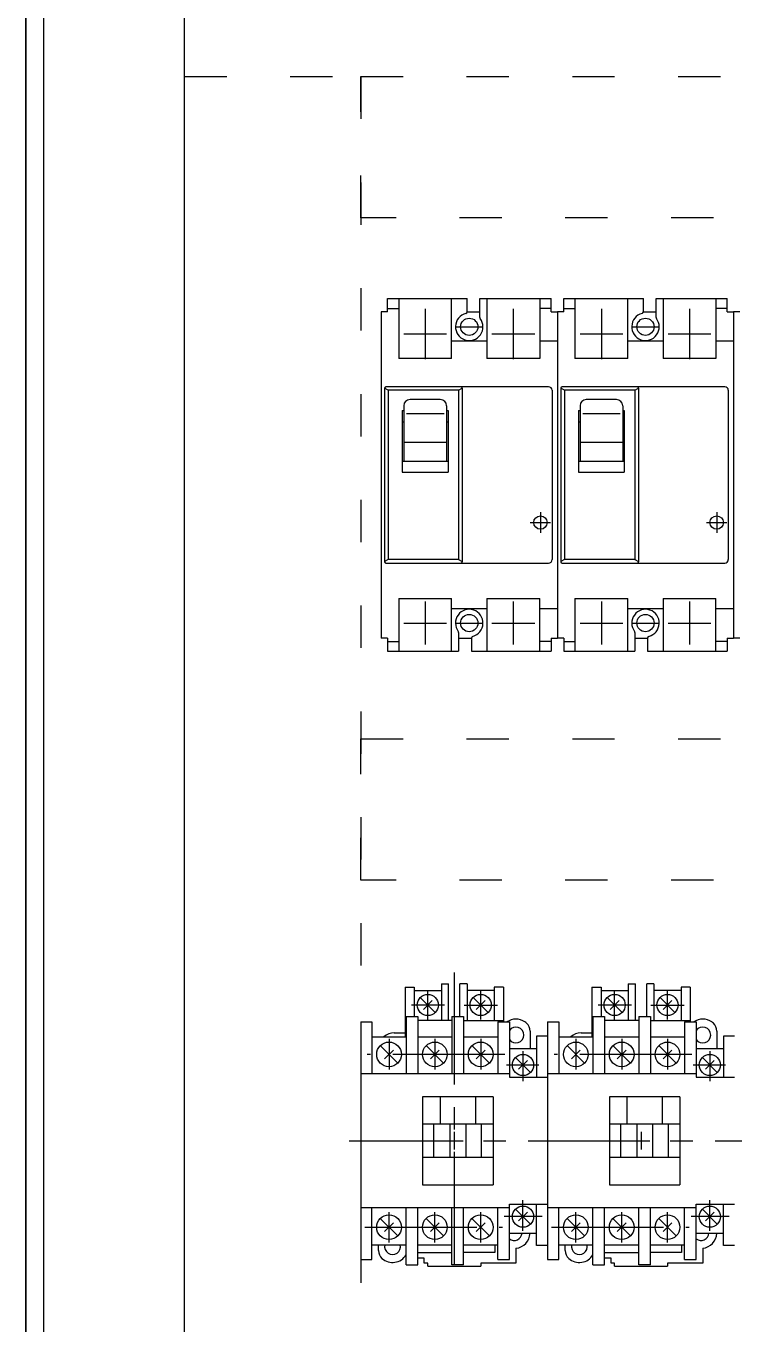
# Model space of a CAD drawing. Header units: millimetres. Extents: x 14879 to 38758, y -20740 to 1136.
# Drawn here: x 34917.1 to 35118, y -6864.5 to -6496.5 of the extents above; entities that cross this region are included whole.
import ezdxf

# ---------------------------------------------------------------- set-up
doc = ezdxf.new("R2010")
doc.units = ezdxf.units.MM
doc.linetypes.add('ACAD_ISO03W100', pattern=[30, 12, -18])
doc.linetypes.add('CENTER', pattern=[50.8, 31.75, -6.35, 6.35, -6.35])
for name, color, linetype in [('0A', 7, 'Continuous'), ('0B', 6, 'Continuous'), ('0C', 3, 'Continuous'), ('0D', 2, 'Continuous'), ('10', 6, 'CENTER'), ('F01_OUT', 6, 'Continuous'), ('F03_CNT', 1, 'CENTER')]:
    doc.layers.add(name, color=color, linetype=linetype)

msp = doc.modelspace()

# ---------------------------------------------------------------- linework, layer by layer
for p, q in [((34917.11, -7903.36), (34917.11, -5903.36)), ((34917.11, -5903.36), (34917.11, -7858.36)), ((34922.11, -5908.36), (34922.11, -7898.36)), ((34962.11, -7858.36), (34962.11, -5948.36))]:
    msp.add_line(p, q)
at = {"color": 1, "linetype": 'ACAD_ISO03W100'}
for points in [[(34962.11, -6510.84), (35012.11, -6510.84), (35012.11, -7776.75), (34962.11, -7776.75)], [(35012.11, -6550.84), (35012.11, -6510.84), (35622.12, -6510.84), (35622.12, -6550.84)], [(35012.11, -6738.65), (35012.11, -6698.65), (35622.12, -6698.65), (35622.12, -6738.65)]]:
    msp.add_lwpolyline(points, close=True, dxfattribs=at)
at = {"layer": '0A', "color": 7, "linetype": 'Continuous'}
for p, q in [((35036.11, -6812.58), (35041.11, -6812.58)), ((35038.61, -6810.08), (35038.61, -6815.08)), ((35089.11, -6812.58), (35094.11, -6812.58)), ((35091.61, -6810.08), (35091.61, -6815.08))]:
    msp.add_line(p, q, dxfattribs=at)
at = {"layer": '0B', "color": 6, "linetype": 'Continuous'}
for p, q in [((35034.96, -6768.08), (35034.96, -6769.98)), ((35034.96, -6768.08), (35037.01, -6768.08)), ((35037.01, -6778.48), (35037.01, -6768.08)), ((35040.21, -6777.38), (35040.21, -6768.08)), ((35042.26, -6768.08), (35040.21, -6768.08)), ((35042.26, -6768.08), (35042.26, -6769.98)), ((35087.96, -6768.08), (35087.96, -6769.98)), ((35087.96, -6768.08), (35090.01, -6768.08)), ((35090.01, -6778.48), (35090.01, -6768.08)), ((35093.21, -6777.38), (35093.21, -6768.08)), ((35095.26, -6768.08), (35093.21, -6768.08)), ((35095.26, -6768.08), (35095.26, -6769.98)), ((35024.66, -6768.98), (35024.66, -6781.98)), ((35024.66, -6768.98), (35027.26, -6768.98)), ((35027.26, -6768.98), (35027.26, -6769.98)), ((35027.26, -6769.98), (35034.96, -6769.98)), ((35049.96, -6769.98), (35042.26, -6769.98)), ((35052.56, -6768.98), (35049.96, -6768.98)), ((35049.96, -6768.98), (35049.96, -6769.98)), ((35052.56, -6768.98), (35052.56, -6778.88)), ((35077.66, -6768.98), (35077.66, -6781.98)), ((35077.66, -6768.98), (35080.26, -6768.98)), ((35080.26, -6768.98), (35080.26, -6769.98)), ((35080.26, -6769.98), (35087.96, -6769.98)), ((35102.96, -6769.98), (35095.26, -6769.98)), ((35105.56, -6768.98), (35102.96, -6768.98)), ((35102.96, -6768.98), (35102.96, -6769.98)), ((35105.56, -6768.98), (35105.56, -6778.88)), ((35012.11, -6778.88), (35015.26, -6778.88)), ((35012.11, -6778.88), (35012.11, -6846.28)), ((35015.26, -6778.88), (35015.26, -6783.08)), ((35037.96, -6778.48), (35037.01, -6778.48)), ((35037.96, -6777.38), (35040.21, -6777.38)), ((35037.96, -6777.38), (35037.96, -6778.48)), ((35052.56, -6778.88), (35053.55, -6778.88)), ((35065.11, -6778.88), (35068.26, -6778.88)), ((35065.11, -6778.88), (35065.11, -6846.28)), ((35068.26, -6778.88), (35068.26, -6783.08)), ((35090.96, -6778.48), (35090.01, -6778.48)), ((35090.96, -6777.38), (35093.21, -6777.38)), ((35090.96, -6777.38), (35090.96, -6778.48)), ((35105.56, -6778.88), (35106.55, -6778.88)), ((35015.26, -6783.08), (35018.66, -6783.08)), ((35021.61, -6781.98), (35024.66, -6781.98)), ((35060.11, -6781.46), (35060.11, -6786.38)), ((35065.11, -6782.88), (35061.96, -6782.88)), ((35061.96, -6782.88), (35061.96, -6786.38)), ((35065.11, -6782.88), (35065.11, -6842.28)), ((35068.26, -6783.08), (35071.66, -6783.08)), ((35074.61, -6781.98), (35077.66, -6781.98)), ((35113.11, -6781.46), (35113.11, -6786.38)), ((35118.11, -6782.88), (35114.96, -6782.88)), ((35114.96, -6782.88), (35114.96, -6786.38)), ((35060.11, -6786.38), (35061.96, -6786.38)), ((35113.11, -6786.38), (35114.96, -6786.38)), ((35015.26, -6842.08), (35017.11, -6842.08)), ((35015.26, -6846.28), (35015.26, -6842.08)), ((35017.11, -6843.69), (35017.11, -6842.08)), ((35060.1, -6838.78), (35061.96, -6838.78)), ((35061.96, -6842.28), (35061.96, -6838.78)), ((35068.26, -6842.08), (35070.11, -6842.08)), ((35068.26, -6846.28), (35068.26, -6842.08)), ((35070.11, -6843.69), (35070.11, -6842.08)), ((35113.1, -6838.78), (35114.96, -6838.78)), ((35114.96, -6842.28), (35114.96, -6838.78)), ((35024.96, -6847.78), (35024.96, -6844.91)), ((35056.11, -6843.05), (35056.11, -6847.28)), ((35065.11, -6842.28), (35061.96, -6842.28)), ((35077.96, -6847.78), (35077.96, -6844.91)), ((35109.11, -6843.05), (35109.11, -6847.28)), ((35118.11, -6842.28), (35114.96, -6842.28)), ((35012.11, -6846.28), (35015.26, -6846.28)), ((35024.96, -6847.78), (35028.26, -6847.78)), ((35028.26, -6847.78), (35028.26, -6845.88)), ((35030.11, -6845.88), (35028.26, -6845.88)), ((35030.11, -6847.28), (35030.11, -6845.88)), ((35031.11, -6847.28), (35030.11, -6847.28)), ((35031.11, -6848.08), (35031.11, -6847.28)), ((35031.11, -6848.08), (35046.11, -6848.08)), ((35046.11, -6847.28), (35046.11, -6848.08)), ((35056.11, -6847.28), (35046.11, -6847.28)), ((35065.11, -6846.28), (35068.26, -6846.28)), ((35077.96, -6847.78), (35081.26, -6847.78)), ((35081.26, -6847.78), (35081.26, -6845.88)), ((35083.11, -6845.88), (35081.26, -6845.88)), ((35083.11, -6847.28), (35083.11, -6845.88)), ((35084.11, -6847.28), (35083.11, -6847.28)), ((35084.11, -6848.08), (35084.11, -6847.28)), ((35084.11, -6848.08), (35099.11, -6848.08)), ((35099.11, -6847.28), (35099.11, -6848.08)), ((35109.11, -6847.28), (35099.11, -6847.28))]:
    msp.add_line(p, q, dxfattribs=at)
for centre, radius, start, end in [((35056.11, -6782.58), 4.5, 55.3083, 124.692), ((35056.11, -6782.58), 4.5, 48.1896, 55.3083), ((35057.11, -6781.46), 3, 0, 48.1897), ((35109.11, -6782.58), 4.5, 55.3083, 124.692), ((35109.11, -6782.58), 4.5, 48.1896, 55.3083), ((35110.11, -6781.46), 3, 0, 48.1897), ((35021.61, -6786.48), 4.5, 90.0002, 130.927), ((35074.61, -6786.48), 4.5, 90.0002, 130.927), ((35055.61, -6838.58), 4.5, 276.379, 357.453), ((35108.61, -6838.58), 4.5, 276.379, 357.453), ((35020.11, -6843.69), 3, 180, 228.19), ((35021.11, -6842.58), 4.5, 228.19, 328.822), ((35073.11, -6843.69), 3, 180, 228.19), ((35074.11, -6842.58), 4.5, 228.19, 328.822)]:
    msp.add_arc(centre, radius, start, end, dxfattribs=at)
at = {"layer": '0C', "color": 3, "linetype": 'Continuous'}
for p, q in [((35027.26, -6769.98), (35027.26, -6777.38)), ((35034.96, -6769.98), (35034.96, -6778.48)), ((35042.26, -6769.98), (35042.26, -6778.48)), ((35049.96, -6769.98), (35049.96, -6778.48)), ((35080.26, -6769.98), (35080.26, -6777.38)), ((35087.96, -6769.98), (35087.96, -6778.48)), ((35095.26, -6769.98), (35095.26, -6778.48)), ((35102.96, -6769.98), (35102.96, -6778.48)), ((35024.96, -6777.38), (35028.26, -6777.38)), ((35024.96, -6777.38), (35024.96, -6793.58)), ((35028.26, -6777.38), (35028.26, -6793.58)), ((35037.01, -6778.48), (35028.26, -6778.48)), ((35037.96, -6778.48), (35037.96, -6793.58)), ((35040.21, -6777.38), (35041.26, -6777.38)), ((35041.26, -6777.38), (35041.26, -6793.58)), ((35041.26, -6778.48), (35052.56, -6778.48)), ((35050.96, -6778.88), (35052.56, -6778.88)), ((35050.96, -6778.88), (35050.96, -6793.58)), ((35053.55, -6778.88), (35054.26, -6778.88)), ((35054.26, -6778.88), (35054.26, -6794.58)), ((35077.96, -6777.38), (35081.26, -6777.38)), ((35077.96, -6777.38), (35077.96, -6793.58)), ((35081.26, -6777.38), (35081.26, -6793.58)), ((35090.01, -6778.48), (35081.26, -6778.48)), ((35090.96, -6778.48), (35090.96, -6793.58)), ((35093.21, -6777.38), (35094.26, -6777.38)), ((35094.26, -6777.38), (35094.26, -6793.58)), ((35094.26, -6778.48), (35105.56, -6778.48)), ((35103.96, -6778.88), (35105.56, -6778.88)), ((35103.96, -6778.88), (35103.96, -6793.58)), ((35106.55, -6778.88), (35107.26, -6778.88)), ((35107.26, -6778.88), (35107.26, -6794.58)), ((35015.26, -6783.08), (35015.26, -6793.58)), ((35018.66, -6783.08), (35024.56, -6783.08)), ((35024.56, -6783.08), (35024.96, -6783.08)), ((35024.66, -6781.98), (35024.66, -6783.08)), ((35028.26, -6783.08), (35037.96, -6783.08)), ((35041.26, -6783.08), (35050.96, -6783.08)), ((35068.26, -6783.08), (35068.26, -6793.58)), ((35071.66, -6783.08), (35077.56, -6783.08)), ((35077.56, -6783.08), (35077.96, -6783.08)), ((35077.66, -6781.98), (35077.66, -6783.08)), ((35081.26, -6783.08), (35090.96, -6783.08)), ((35094.26, -6783.08), (35103.96, -6783.08)), ((35054.26, -6786.38), (35060.11, -6786.38)), ((35061.96, -6786.38), (35061.96, -6794.58)), ((35107.26, -6786.38), (35113.11, -6786.38)), ((35114.96, -6786.38), (35114.96, -6794.58)), ((35054.26, -6793.58), (35012.11, -6793.58)), ((35107.26, -6793.58), (35065.11, -6793.58)), ((35054.26, -6794.58), (35065.11, -6794.58)), ((35107.26, -6794.58), (35118.11, -6794.58)), ((35029.61, -6800.08), (35029.61, -6825.08)), ((35049.61, -6800.08), (35029.61, -6800.08)), ((35034.61, -6800.08), (35034.61, -6807.88)), ((35044.61, -6800.08), (35044.61, -6807.88)), ((35049.61, -6800.08), (35049.61, -6825.08)), ((35082.61, -6800.08), (35082.61, -6825.08)), ((35102.61, -6800.08), (35082.61, -6800.08)), ((35087.61, -6800.08), (35087.61, -6807.88)), ((35097.61, -6800.08), (35097.61, -6807.88)), ((35102.61, -6800.08), (35102.61, -6825.08)), ((35049.61, -6807.88), (35029.61, -6807.88)), ((35032.86, -6817.28), (35032.86, -6807.88)), ((35037.36, -6807.88), (35037.36, -6817.28)), ((35041.86, -6807.88), (35041.86, -6817.28)), ((35046.36, -6817.28), (35046.36, -6807.88)), ((35102.61, -6807.88), (35082.61, -6807.88)), ((35085.86, -6817.28), (35085.86, -6807.88)), ((35090.36, -6807.88), (35090.36, -6817.28)), ((35094.86, -6807.88), (35094.86, -6817.28)), ((35099.36, -6817.28), (35099.36, -6807.88)), ((35049.61, -6817.28), (35029.61, -6817.28)), ((35102.61, -6817.28), (35082.61, -6817.28)), ((35029.61, -6825.08), (35049.61, -6825.08)), ((35082.61, -6825.08), (35102.61, -6825.08)), ((35054.26, -6830.58), (35065.11, -6830.58)), ((35054.26, -6846.28), (35054.26, -6830.58)), ((35061.96, -6838.78), (35061.96, -6830.58)), ((35107.26, -6830.58), (35118.11, -6830.58)), ((35107.26, -6846.28), (35107.26, -6830.58)), ((35114.96, -6838.78), (35114.96, -6830.58)), ((35054.26, -6831.58), (35012.11, -6831.58)), ((35015.26, -6842.08), (35015.26, -6831.58)), ((35024.96, -6840.25), (35024.96, -6831.58)), ((35028.26, -6845.88), (35028.26, -6831.58)), ((35037.96, -6847.78), (35037.96, -6831.58)), ((35041.26, -6847.78), (35041.26, -6831.58)), ((35050.96, -6846.28), (35050.96, -6831.58)), ((35107.26, -6831.58), (35065.11, -6831.58)), ((35068.26, -6842.08), (35068.26, -6831.58)), ((35077.96, -6840.25), (35077.96, -6831.58)), ((35081.26, -6845.88), (35081.26, -6831.58)), ((35090.96, -6847.78), (35090.96, -6831.58)), ((35094.26, -6847.78), (35094.26, -6831.58)), ((35103.96, -6846.28), (35103.96, -6831.58)), ((35017.11, -6842.08), (35024.96, -6842.08)), ((35024.96, -6844.91), (35024.96, -6840.25)), ((35028.26, -6842.08), (35037.96, -6842.08)), ((35041.26, -6842.08), (35050.96, -6842.08)), ((35050.11, -6842.08), (35050.11, -6844.28)), ((35054.26, -6838.78), (35060.1, -6838.78)), ((35070.11, -6842.08), (35077.96, -6842.08)), ((35077.96, -6844.91), (35077.96, -6840.25)), ((35081.26, -6842.08), (35090.96, -6842.08)), ((35094.26, -6842.08), (35103.96, -6842.08)), ((35103.11, -6842.08), (35103.11, -6844.28)), ((35107.26, -6838.78), (35113.1, -6838.78)), ((35028.26, -6844.28), (35037.96, -6844.28)), ((35050.11, -6844.28), (35041.26, -6844.28)), ((35081.26, -6844.28), (35090.96, -6844.28)), ((35103.11, -6844.28), (35094.26, -6844.28)), ((35041.26, -6847.78), (35037.96, -6847.78)), ((35050.96, -6846.28), (35054.26, -6846.28)), ((35094.26, -6847.78), (35090.96, -6847.78)), ((35103.96, -6846.28), (35107.26, -6846.28))]:
    msp.add_line(p, q, dxfattribs=at)
for centre, start, end in [((35056.11, -6782.58), 214.692, 145.308), ((35109.11, -6782.58), 214.692, 145.308), ((35021.11, -6842.58), 167.161, 12.84), ((35055.61, -6838.58), 233.13, 354.9), ((35074.11, -6842.58), 167.161, 12.84), ((35108.61, -6838.58), 233.13, 354.9)]:
    msp.add_arc(centre, 2.25, start, end, dxfattribs=at)
at = {"layer": '0D', "color": 2, "linetype": 'Continuous'}
for p, q in [((35033.23, -6776.2), (35028.99, -6771.96)), ((35048.23, -6776.2), (35043.99, -6771.96)), ((35086.23, -6776.2), (35081.99, -6771.96)), ((35101.23, -6776.2), (35096.99, -6771.96)), ((35029.87, -6775.31), (35032.35, -6772.84)), ((35044.87, -6775.31), (35047.35, -6772.84)), ((35082.87, -6775.31), (35085.35, -6772.84)), ((35097.87, -6775.31), (35100.35, -6772.84)), ((35017.63, -6785.6), (35022.58, -6790.55)), ((35021.34, -6786.84), (35018.87, -6789.31)), ((35030.63, -6785.6), (35035.58, -6790.55)), ((35034.35, -6786.84), (35031.87, -6789.31)), ((35043.63, -6785.6), (35048.58, -6790.55)), ((35047.35, -6786.84), (35044.87, -6789.31)), ((35070.63, -6785.6), (35075.58, -6790.55)), ((35074.34, -6786.84), (35071.87, -6789.31)), ((35083.63, -6785.6), (35088.58, -6790.55)), ((35087.35, -6786.84), (35084.87, -6789.31)), ((35096.63, -6785.6), (35101.58, -6790.55)), ((35100.35, -6786.84), (35097.87, -6789.31)), ((35060.23, -6793.2), (35055.99, -6788.96)), ((35056.87, -6792.31), (35059.35, -6789.84)), ((35113.23, -6793.2), (35108.99, -6788.96)), ((35109.87, -6792.31), (35112.35, -6789.84)), ((35017.63, -6834.6), (35022.58, -6839.55)), ((35030.63, -6834.6), (35035.58, -6839.55)), ((35043.63, -6834.6), (35048.58, -6839.55)), ((35060.23, -6836.2), (35055.99, -6831.96)), ((35056.87, -6835.31), (35059.35, -6832.84)), ((35070.63, -6834.6), (35075.58, -6839.55)), ((35083.63, -6834.6), (35088.58, -6839.55)), ((35096.63, -6834.6), (35101.58, -6839.55)), ((35113.23, -6836.2), (35108.99, -6831.96)), ((35109.87, -6835.31), (35112.35, -6832.84)), ((35021.34, -6835.84), (35018.87, -6838.31)), ((35034.35, -6835.84), (35031.87, -6838.31)), ((35047.35, -6835.84), (35044.87, -6838.31)), ((35074.34, -6835.84), (35071.87, -6838.31)), ((35087.35, -6835.84), (35084.87, -6838.31)), ((35100.35, -6835.84), (35097.87, -6838.31))]:
    msp.add_line(p, q, dxfattribs=at)
for centre, radius in [((35031.11, -6774.08), 3), ((35046.11, -6774.08), 3), ((35084.11, -6774.08), 3), ((35099.11, -6774.08), 3), ((35020.11, -6788.08), 3.5), ((35033.11, -6788.08), 3.5), ((35046.11, -6788.08), 3.5), ((35073.11, -6788.08), 3.5), ((35086.11, -6788.08), 3.5), ((35099.11, -6788.08), 3.5), ((35058.11, -6791.08), 3), ((35111.11, -6791.08), 3), ((35058.11, -6834.08), 3), ((35111.11, -6834.08), 3), ((35020.11, -6837.08), 3.5), ((35033.11, -6837.08), 3.5), ((35046.11, -6837.08), 3.5), ((35073.11, -6837.08), 3.5), ((35086.11, -6837.08), 3.5), ((35099.11, -6837.08), 3.5)]:
    msp.add_circle(centre, radius, dxfattribs=at)
at = {"layer": '10', "color": 6, "linetype": 'CENTER'}
for p, q in [((35038.61, -6764.9), (35038.61, -6851.65)), ((35031.11, -6778.18), (35031.11, -6770.17)), ((35046.11, -6778.18), (35046.11, -6770.17)), ((35084.11, -6778.18), (35084.11, -6770.17)), ((35099.11, -6778.18), (35099.11, -6770.17)), ((35035.87, -6774.08), (35026.46, -6774.08)), ((35041.39, -6774.08), (35050.87, -6774.08)), ((35088.87, -6774.08), (35079.46, -6774.08)), ((35094.39, -6774.08), (35103.87, -6774.08)), ((35020.11, -6783.71), (35020.11, -6792.36)), ((35033.11, -6783.71), (35033.11, -6792.36)), ((35046.11, -6783.71), (35046.11, -6792.36)), ((35073.11, -6783.71), (35073.11, -6792.36)), ((35086.11, -6783.71), (35086.11, -6792.36)), ((35099.11, -6783.71), (35099.11, -6792.36)), ((35052.98, -6788.08), (35013.94, -6788.08)), ((35058.11, -6787.15), (35058.11, -6795.71)), ((35105.98, -6788.08), (35066.94, -6788.08)), ((35111.11, -6787.15), (35111.11, -6795.71)), ((35053.42, -6791.08), (35062.57, -6791.08)), ((35106.42, -6791.08), (35115.57, -6791.08)), ((35008.81, -6812.58), (35068.22, -6812.58)), ((35061.81, -6812.58), (35121.22, -6812.58)), ((35114.81, -6812.58), (35174.22, -6812.58)), ((35058.11, -6838.1), (35058.11, -6829.44)), ((35111.11, -6838.1), (35111.11, -6829.44)), ((35020.11, -6841.45), (35020.11, -6832.8)), ((35033.11, -6841.45), (35033.11, -6832.8)), ((35046.11, -6841.45), (35046.11, -6832.8)), ((35063.56, -6834.08), (35052.81, -6834.08)), ((35073.11, -6841.45), (35073.11, -6832.8)), ((35086.11, -6841.45), (35086.11, -6832.8)), ((35099.11, -6841.45), (35099.11, -6832.8)), ((35116.56, -6834.08), (35105.81, -6834.08)), ((35013.23, -6837.08), (35052.28, -6837.08)), ((35066.23, -6837.08), (35105.28, -6837.08))]:
    msp.add_line(p, q, dxfattribs=at)
at = {"layer": 'F01_OUT'}
for p, q in [((35019.66, -6577.53), (35019.66, -6573.78)), ((35019.66, -6573.78), (35042.26, -6573.78)), ((35019.66, -6576.58), (35022.86, -6576.58)), ((35022.86, -6573.78), (35022.86, -6590.78)), ((35037.86, -6590.78), (35037.86, -6573.78)), ((35042.26, -6577.52), (35042.26, -6573.78)), ((35045.86, -6579.12), (35045.86, -6573.78)), ((35045.86, -6573.78), (35066.06, -6573.78)), ((35047.86, -6573.78), (35047.86, -6590.78)), ((35062.86, -6573.78), (35062.86, -6590.78)), ((35066.06, -6576.58), (35062.86, -6576.58)), ((35066.06, -6577.53), (35066.06, -6573.78)), ((35069.66, -6577.53), (35069.66, -6573.78)), ((35069.66, -6573.78), (35092.26, -6573.78)), ((35069.66, -6576.58), (35072.86, -6576.58)), ((35072.86, -6573.78), (35072.86, -6590.78)), ((35087.86, -6590.78), (35087.86, -6573.78)), ((35092.26, -6577.52), (35092.26, -6573.78)), ((35095.86, -6579.12), (35095.86, -6573.78)), ((35095.86, -6573.78), (35116.06, -6573.78)), ((35097.86, -6573.78), (35097.86, -6590.78)), ((35112.86, -6573.78), (35112.86, -6590.78)), ((35116.06, -6576.58), (35112.86, -6576.58)), ((35116.06, -6577.53), (35116.06, -6573.78)), ((35019.66, -6577.53), (35017.86, -6577.53)), ((35017.86, -6577.53), (35017.86, -6670.03)), ((35042.26, -6577.53), (35045.86, -6577.53)), ((35066.06, -6577.53), (35067.86, -6577.53)), ((35067.86, -6577.53), (35067.86, -6670.03)), ((35069.66, -6577.53), (35067.86, -6577.53)), ((35067.86, -6577.53), (35067.86, -6670.03)), ((35092.26, -6577.53), (35095.86, -6577.53)), ((35116.06, -6577.53), (35117.86, -6577.53)), ((35117.86, -6577.53), (35117.86, -6670.03)), ((35119.66, -6577.53), (35117.86, -6577.53)), ((35117.86, -6577.53), (35117.86, -6670.03)), ((35047.86, -6585.88), (35037.86, -6585.88)), ((35067.86, -6585.88), (35062.86, -6585.88)), ((35097.86, -6585.88), (35087.86, -6585.88)), ((35117.86, -6585.88), (35112.86, -6585.88)), ((35037.86, -6590.78), (35022.86, -6590.78)), ((35062.86, -6590.78), (35047.86, -6590.78)), ((35087.86, -6590.78), (35072.86, -6590.78)), ((35112.86, -6590.78), (35097.86, -6590.78)), ((35018.86, -6599.14), (35018.86, -6648.43)), ((35019.86, -6599.78), (35018.86, -6599.2)), ((35065.36, -6598.78), (35019.22, -6598.78)), ((35039.86, -6599.78), (35040.86, -6599.2)), ((35040.86, -6599.14), (35040.86, -6648.43)), ((35068.86, -6599.14), (35068.86, -6648.43)), ((35069.86, -6599.78), (35068.86, -6599.2)), ((35115.36, -6598.78), (35069.22, -6598.78)), ((35089.86, -6599.78), (35090.86, -6599.2)), ((35090.86, -6599.14), (35090.86, -6648.43)), ((35039.86, -6599.78), (35019.86, -6599.78)), ((35019.86, -6599.78), (35019.86, -6647.78)), ((35034.66, -6602.4), (35026.06, -6602.4)), ((35039.86, -6599.78), (35039.86, -6647.78)), ((35066.36, -6599.78), (35066.36, -6647.78)), ((35089.86, -6599.78), (35069.86, -6599.78)), ((35069.86, -6599.78), (35069.86, -6647.78)), ((35084.66, -6602.4), (35076.06, -6602.4)), ((35089.86, -6599.78), (35089.86, -6647.78)), ((35116.36, -6599.78), (35116.36, -6647.78)), ((35023.86, -6605.53), (35023.86, -6623.03)), ((35023.86, -6605.53), (35024.31, -6605.53)), ((35024.31, -6604.15), (35024.31, -6619.88)), ((35035.72, -6606.5), (35025.1, -6606.5)), ((35036.41, -6604.15), (35036.41, -6619.88)), ((35036.41, -6605.53), (35036.86, -6605.53)), ((35036.86, -6605.53), (35036.86, -6623.03)), ((35073.86, -6605.53), (35073.86, -6623.03)), ((35073.86, -6605.53), (35074.31, -6605.53)), ((35074.31, -6604.15), (35074.31, -6619.88)), ((35085.72, -6606.5), (35075.1, -6606.5)), ((35086.41, -6604.15), (35086.41, -6619.88)), ((35086.41, -6605.53), (35086.86, -6605.53)), ((35086.86, -6605.53), (35086.86, -6623.03)), ((35023.86, -6608.68), (35024.31, -6608.68)), ((35036.41, -6608.68), (35036.86, -6608.68)), ((35073.86, -6608.68), (35074.31, -6608.68)), ((35086.41, -6608.68), (35086.86, -6608.68)), ((35024.31, -6614.5), (35036.41, -6614.5)), ((35074.31, -6614.5), (35086.41, -6614.5)), ((35023.86, -6619.88), (35036.86, -6619.88)), ((35073.86, -6619.88), (35086.86, -6619.88)), ((35023.86, -6623.03), (35036.86, -6623.03)), ((35073.86, -6623.03), (35086.86, -6623.03)), ((35019.86, -6647.78), (35018.86, -6648.36)), ((35019.22, -6648.78), (35065.36, -6648.78)), ((35039.86, -6647.78), (35019.86, -6647.78)), ((35039.86, -6647.78), (35040.86, -6648.36)), ((35069.86, -6647.78), (35068.86, -6648.36)), ((35069.22, -6648.78), (35115.36, -6648.78)), ((35089.86, -6647.78), (35069.86, -6647.78)), ((35089.86, -6647.78), (35090.86, -6648.36)), ((35022.86, -6658.78), (35022.86, -6673.78)), ((35022.86, -6658.78), (35037.86, -6658.78)), ((35037.86, -6673.78), (35037.86, -6658.78)), ((35047.86, -6661.78), (35037.86, -6661.78)), ((35047.86, -6658.78), (35047.86, -6673.78)), ((35047.86, -6658.78), (35062.86, -6658.78)), ((35062.86, -6673.78), (35062.86, -6658.78)), ((35067.86, -6661.78), (35062.86, -6661.78)), ((35072.86, -6658.78), (35072.86, -6673.78)), ((35072.86, -6658.78), (35087.86, -6658.78)), ((35087.86, -6673.78), (35087.86, -6658.78)), ((35097.86, -6661.78), (35087.86, -6661.78)), ((35097.86, -6658.78), (35097.86, -6673.78)), ((35097.86, -6658.78), (35112.86, -6658.78)), ((35112.86, -6673.78), (35112.86, -6658.78)), ((35117.86, -6661.78), (35112.86, -6661.78)), ((35038.96, -6665.78), (35038.96, -6665.79)), ((35039.86, -6668.45), (35039.86, -6673.78)), ((35088.96, -6665.78), (35088.96, -6665.79)), ((35089.86, -6668.45), (35089.86, -6673.78)), ((35019.66, -6670.03), (35017.86, -6670.03)), ((35019.66, -6670.03), (35019.66, -6673.78)), ((35019.66, -6670.98), (35022.86, -6670.98)), ((35039.86, -6670.03), (35043.46, -6670.03)), ((35043.46, -6670.04), (35043.46, -6673.78)), ((35066.06, -6670.98), (35062.86, -6670.98)), ((35066.06, -6670.03), (35067.86, -6670.03)), ((35066.06, -6670.03), (35066.06, -6673.78)), ((35069.66, -6670.03), (35067.86, -6670.03)), ((35069.66, -6670.03), (35069.66, -6673.78)), ((35069.66, -6670.98), (35072.86, -6670.98)), ((35089.86, -6670.03), (35093.46, -6670.03)), ((35093.46, -6670.04), (35093.46, -6673.78)), ((35116.06, -6670.98), (35112.86, -6670.98)), ((35116.06, -6670.03), (35117.86, -6670.03)), ((35116.06, -6670.03), (35116.06, -6673.78)), ((35119.66, -6670.03), (35117.86, -6670.03)), ((35019.66, -6673.78), (35039.86, -6673.78)), ((35043.46, -6673.78), (35066.06, -6673.78)), ((35069.66, -6673.78), (35089.86, -6673.78)), ((35093.46, -6673.78), (35116.06, -6673.78))]:
    msp.add_line(p, q, dxfattribs=at)
for centre, radius in [((35042.86, -6581.78), 2.45), ((35092.86, -6581.78), 2.45), ((35063.06, -6637.28), 1.9), ((35113.06, -6637.28), 1.9), ((35042.86, -6665.78), 2.45), ((35092.86, -6665.78), 2.45)]:
    msp.add_circle(centre, radius, dxfattribs=at)
for centre, radius, start, end in [((35042.86, -6581.78), 3.9, 104.4783, 37.3031), ((35041.76, -6577.52), 0.5, 284.4783, 0), ((35046.36, -6579.12), 0.5, 180, 217.3031), ((35092.86, -6581.78), 3.9, 104.4783, 37.3031), ((35091.76, -6577.52), 0.5, 284.4783, 0), ((35096.36, -6579.12), 0.5, 180, 217.3031), ((35019.22, -6599.14), 0.354, 90, 180), ((35040.51, -6599.14), 0.354, 0, 90), ((35065.36, -6599.78), 1, 0, 90), ((35069.22, -6599.14), 0.354, 90, 180), ((35090.51, -6599.14), 0.354, 0, 90), ((35115.36, -6599.78), 1, 0, 90), ((35026.06, -6604.15), 1.75, 90, 180), ((35034.66, -6604.15), 1.75, 0, 90), ((35076.06, -6604.15), 1.75, 90, 180), ((35084.66, -6604.15), 1.75, 0, 90), ((35019.22, -6648.43), 0.354, 180, 270), ((35040.51, -6648.43), 0.354, 270, 0), ((35065.36, -6647.78), 1, 270, 360), ((35069.22, -6648.43), 0.354, 180, 270), ((35090.51, -6648.43), 0.354, 270, 0), ((35115.36, -6647.78), 1, 270, 360), ((35042.86, -6665.78), 3.9, 284.4767, 217.3005), ((35092.86, -6665.78), 3.9, 284.4767, 217.3005), ((35039.36, -6668.45), 0.5, 0, 37.3005), ((35089.36, -6668.45), 0.5, 0, 37.3005), ((35043.96, -6670.04), 0.5, 104.4767, 180), ((35093.96, -6670.04), 0.5, 104.4767, 180)]:
    msp.add_arc(centre, radius, start, end, dxfattribs=at)
at = {"layer": 'F03_CNT'}
for p, q in [((35030.36, -6576.65), (35030.36, -6590.91)), ((35055.36, -6576.65), (35055.36, -6590.91)), ((35080.36, -6576.65), (35080.36, -6590.91)), ((35105.36, -6576.65), (35105.36, -6590.91)), ((35024.29, -6583.78), (35036.44, -6583.78)), ((35038.96, -6581.78), (35046.76, -6581.78)), ((35049.29, -6583.78), (35061.44, -6583.78)), ((35074.29, -6583.78), (35086.44, -6583.78)), ((35088.96, -6581.78), (35096.76, -6581.78)), ((35099.29, -6583.78), (35111.44, -6583.78)), ((35063.06, -6634.38), (35063.06, -6640.18)), ((35113.06, -6634.38), (35113.06, -6640.18)), ((35060.16, -6637.28), (35065.96, -6637.28)), ((35110.16, -6637.28), (35115.96, -6637.28)), ((35030.36, -6659.71), (35030.36, -6671.86)), ((35055.36, -6659.71), (35055.36, -6671.86)), ((35080.36, -6659.71), (35080.36, -6671.86)), ((35105.36, -6659.71), (35105.36, -6671.86)), ((35024.29, -6665.78), (35036.44, -6665.78)), ((35038.96, -6665.78), (35046.76, -6665.78)), ((35049.29, -6665.78), (35061.44, -6665.78)), ((35074.29, -6665.78), (35086.44, -6665.78)), ((35088.96, -6665.78), (35096.76, -6665.78)), ((35099.29, -6665.78), (35111.44, -6665.78))]:
    msp.add_line(p, q, dxfattribs=at)

doc.saveas('drawing.dxf')
